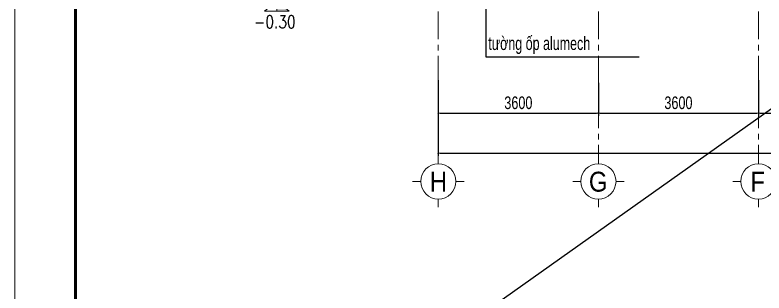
# Model space of a CAD drawing. Header units: millimetres. Extents: x -519517 to -431282, y -372679 to 113618.
# Drawn here: x -490082 to -473236, y -158390 to -152147 of the extents above; entities that cross this region are included whole.
import ezdxf
from ezdxf.enums import TextEntityAlignment as Align

# ---------------------------------------------------------------- set-up
doc = ezdxf.new("R2010")
doc.units = ezdxf.units.MM
doc.header["$LTSCALE"] = 5
for name, pattern in [('CENTER2', [28.575, 19.05, -3.175, 3.175, -3.175]), ('CENTERX2', [4, 2.5, -0.5, 0.5, -0.5]), ('DASHDOT', [1, 0.5, -0.25, 0, -0.25])]:
    doc.linetypes.add(name, pattern=pattern)
doc.layers.get('0').update_dxf_attribs({"linetype": 'CENTER2'})
doc.layers.add('KCS_Plotter', color=11, linetype='Continuous', plot=False)
for name, color, linetype, lineweight in [('Khungten_LCDI', 7, 'Continuous', 25), ('LC Dim', 8, 'Continuous', 18), ('LC ISO', 153, 'Continuous', 13), ('LC Net manh', 9, 'Continuous', 5), ('LC Net thay', 7, 'Continuous', 25), ('LC Net truc', 79, 'DASHDOT', 13), ('LC Text1', 3, 'Continuous', 20), ('LC Text2', 7, 'Continuous', 25), ('ĐT-254-TEXT', 254, 'Continuous', 20)]:
    doc.layers.add(name, color=color, linetype=linetype, lineweight=lineweight)
doc.styles.add('BICO- hoatbif', font='hoatbif.shx', dxfattribs={"width": 0.6})
doc.styles.add('HOATBIF', font='hoatbif.shx', dxfattribs={"width": 0.75})
doc.styles.add('Khungten', font='VHAVAN.TTF', dxfattribs={"width": 0.9, "height": 5000})
doc.styles.add('LC 1', font='VHAVANB.TTF')
doc.styles.add('T1', font='Vnsimli.shx', dxfattribs={"width": 0.8})
doc.styles.add('Title', font='VHBLACK.TTF')
doc.styles.add('ĐT- hoatbif', font='hoatbif.shx', dxfattribs={"width": 0.6})
doc.dimstyles.new('Copy of 1-110', dxfattribs={"dimscale": 110, "dimtxt": 2.5, "dimasz": 0.35, "dimexe": 0.5, "dimexo": 0, "dimgap": 0.8, "dimtad": 1, "dimdec": 0, "dimzin": 0, "dimdsep": 46, "dimtxsty": 'HOATBIF', "dimblk1": 'DOT', "dimblk2": 'DOT', "dimsah": 1, "dimcen": -1, "dimdle": 1, "dimclrd": 256, "dimclre": 256, "dimclrt": 4, "dimadec": 3, "dimazin": 2, "dimtfac": 0.333333, "dimtdec": 0, "dimtix": 1, "dimtmove": 2, "dimatfit": 3, "dimldrblk": 'DOT', "dimfxl": 1, "dimtvp": 0.833333, "dimtolj": 1, "dimtzin": 0, "dimarcsym": 0})
doc.dimstyles.new('TL40', dxfattribs={"dimscale": 40, "dimtxt": 2, "dimasz": 1.2, "dimexe": 1.5, "dimexo": 1.5, "dimgap": 0.9, "dimtad": 1, "dimdec": 0, "dimzin": 12, "dimdsep": 46, "dimtxsty": 'BICO- hoatbif', "dimblk": 'ARCHTICK', "dimcen": 1.8, "dimdle": 1, "dimclrd": 256, "dimclre": 256, "dimclrt": 254, "dimadec": 0, "dimazin": 3, "dimtm": 1e-09, "dimtfac": 1, "dimtdec": 0, "dimtix": 1, "dimtmove": 1, "dimatfit": 3, "dimldrblk": 'DOT', "dimfxl": 1.5, "dimtvp": 0.6, "dimtzin": 4, "dimarcsym": 0})

# ---------------------------------------------------------------- blocks, each defined once
blk = doc.blocks.new('DOT')
at = {"color": 0, "linetype": 'ByBlock'}
blk.add_line((-0.5, 0), (-1, 0), dxfattribs=at)
at = {"color": 0, "linetype": 'ByBlock', "const_width": 0.5}
blk.add_lwpolyline([(-0.25, 0, 1), (0.25, 0, 1)], format="xyb", close=True, dxfattribs=at)
blk = doc.blocks.new('*D698')
at = {"layer": 'Defpoints', "color": 0, "transparency": 16777216}
for p in [(-480561, -153668), (-476961, -153668), (-476961, -154352)]:
    blk.add_point(p, dxfattribs=at)
at = {"layer": 'LC Dim', "lineweight": -2, "transparency": 16777216}
for p, q in [((-480561, -153668), (-480561, -154408)), ((-476961, -153668), (-476961, -154408)), ((-480522, -154352), (-477001, -154352))]:
    blk.add_line(p, q, dxfattribs=at)
at = {"layer": 'LC Dim', "lineweight": -2, "transparency": 16777216, "xscale": 39.62, "yscale": 39.62, "zscale": 39.62, "rotation": 180}
blk.add_blockref('DOT', (-480561, -154352), dxfattribs=at)
at = {"layer": 'LC Dim', "lineweight": -2, "transparency": 16777216, "xscale": 39.62, "yscale": 39.62, "zscale": 39.62}
blk.add_blockref('DOT', (-476961, -154352), dxfattribs=at)
at = {"layer": 'LC Dim', "color": 4, "transparency": 16777216, "insert": (-478761, -154120), "char_height": 283, "attachment_point": 5, "style": 'HOATBIF'}
blk.add_mtext('\\A1;3600', dxfattribs=at)
blk = doc.blocks.new('_Dot')
at = {"color": 0, "linetype": 'ByBlock', "lineweight": -2}
blk.add_line((-0.5, 0), (-1, 0), dxfattribs=at)
at = {"color": 0, "linetype": 'ByBlock', "const_width": 0.5}
blk.add_lwpolyline([(-0.25, 0, 1), (0.25, 0, 1)], format="xyb", close=True, dxfattribs=at)
blk = doc.blocks.new('*D699')
at = {"layer": 'Defpoints', "color": 0, "transparency": 16777216}
for p in [(-473361, -153613), (-476961, -153668), (-473361, -154352)]:
    blk.add_point(p, dxfattribs=at)
at = {"layer": 'LC Dim', "lineweight": -2, "transparency": 16777216}
for p, q in [((-473361, -153613), (-473361, -154408)), ((-476961, -153668), (-476961, -154408)), ((-476922, -154352), (-473401, -154352))]:
    blk.add_line(p, q, dxfattribs=at)
at = {"layer": 'LC Dim', "lineweight": -2, "transparency": 16777216, "xscale": 39.62, "yscale": 39.62, "zscale": 39.62, "rotation": 180}
blk.add_blockref('DOT', (-476961, -154352), dxfattribs=at)
at = {"layer": 'LC Dim', "lineweight": -2, "transparency": 16777216, "xscale": 39.62, "yscale": 39.62, "zscale": 39.62}
blk.add_blockref('DOT', (-473361, -154352), dxfattribs=at)
at = {"layer": 'LC Dim', "color": 4, "transparency": 16777216, "insert": (-475161, -154120), "char_height": 283, "attachment_point": 5, "style": 'HOATBIF'}
blk.add_mtext('\\A1;3600', dxfattribs=at)
blk = doc.blocks.new('*D700')
at = {"layer": 'Defpoints', "color": 0, "transparency": 16777216}
for p in [(-473361, -153613), (-470011, -153613), (-470011, -154352)]:
    blk.add_point(p, dxfattribs=at)
at = {"layer": 'LC Dim', "lineweight": -2, "transparency": 16777216}
for p, q in [((-473361, -153613), (-473361, -154408)), ((-470011, -153613), (-470011, -154408)), ((-473322, -154352), (-470051, -154352))]:
    blk.add_line(p, q, dxfattribs=at)
at = {"layer": 'LC Dim', "lineweight": -2, "transparency": 16777216, "xscale": 39.62, "yscale": 39.62, "zscale": 39.62, "rotation": 180}
blk.add_blockref('DOT', (-473361, -154352), dxfattribs=at)
at = {"layer": 'LC Dim', "lineweight": -2, "transparency": 16777216, "xscale": 39.62, "yscale": 39.62, "zscale": 39.62}
blk.add_blockref('DOT', (-470011, -154352), dxfattribs=at)
at = {"layer": 'LC Dim', "color": 4, "transparency": 16777216, "insert": (-471686, -154120), "char_height": 283, "attachment_point": 5, "style": 'HOATBIF'}
blk.add_mtext('\\A1;3350', dxfattribs=at)
blk = doc.blocks.new('*D705')
at = {"layer": 'Defpoints', "color": 0, "transparency": 16777216}
for p in [(-480561, -153613), (-456211, -153613), (-456211, -155252)]:
    blk.add_point(p, dxfattribs=at)
at = {"layer": 'LC Dim', "lineweight": -2, "transparency": 16777216}
for p, q in [((-480561, -153613), (-480561, -155308)), ((-456211, -153613), (-456211, -155308)), ((-480522, -155252), (-456251, -155252))]:
    blk.add_line(p, q, dxfattribs=at)
at = {"layer": 'LC Dim', "lineweight": -2, "transparency": 16777216, "xscale": 39.62, "yscale": 39.62, "zscale": 39.62, "rotation": 180}
blk.add_blockref('DOT', (-480561, -155252), dxfattribs=at)
at = {"layer": 'LC Dim', "lineweight": -2, "transparency": 16777216, "xscale": 39.62, "yscale": 39.62, "zscale": 39.62}
blk.add_blockref('DOT', (-456211, -155252), dxfattribs=at)
at = {"layer": 'LC Dim', "color": 4, "transparency": 16777216, "insert": (-468386, -155020), "char_height": 283, "attachment_point": 5, "style": 'HOATBIF'}
blk.add_mtext('\\A1;24350', dxfattribs=at)
blk = doc.blocks.new('_ArchTick')
at = {"color": 0, "linetype": 'ByBlock', "const_width": 0.15}
blk.add_lwpolyline([(-0.5, -0.5), (0.5, 0.5)], dxfattribs=at)
blk = doc.blocks.new('lcdi fix')
at = {"layer": 'Defpoints', "lineweight": 0}
blk.add_lwpolyline([(-1200, -14850), (-1200, 14850), (40800, 14850), (40800, -14850)], close=True, dxfattribs=at)
at = {"layer": 'Khungten_LCDI', "color": 5, "lineweight": 60}
blk.add_lwpolyline([(0, -14650), (0, 14650), (40600, 14650), (40600, -14650)], close=True, dxfattribs=at)
at = {"color": 7, "style": 'Khungten', "width": 0.8}
for tag, p in [('REVISION', (39499, -10746)), ('NGAYHT', (39546, -11609))]:
    blk.add_attdef(tag, text='', height=200, dxfattribs=at).set_placement(p, align=Align.CENTER)
at = {"layer": 'LC Text1', "style": 'Title', "width": 3.882085}
for tag, p, p2 in [('TENBANVE1', (36913, -8886), (40339, -8886)), ('TENBANVE2', (36913, -9562), (40339, -9562))]:
    blk.add_attdef(tag, text='', height=250, dxfattribs=at).set_placement(p, p2, align=Align.FIT)
at = {"layer": 'LC Text1', "style": 'Title', "width": 0.7}
blk.add_attdef('SOBANVE', text='', height=250, dxfattribs=at).set_placement((39562, -13896), align=Align.CENTER)
blk = doc.blocks.new('Caodo1')
at = {"layer": 'LC Text1'}
blk.add_hatch(color=256, dxfattribs=at).paths.add_polyline_path([(0, 200), (0, 0), (243, 200)])
for p, q in [((0, 0), (0, 200)), ((324, 0), (-324, 0))]:
    blk.add_line(p, q, dxfattribs=at)
blk.add_lwpolyline([(-243, 200), (243, 200), (0, 0), (0, 0)], close=True, dxfattribs=at)
at = {"layer": 'LC Text1', "style": 'T1', "width": 0.8}
blk.add_attdef('%%P0,00', text='', height=250, dxfattribs=at).set_placement((-39, 460), align=Align.MIDDLE_CENTER)
blk = doc.blocks.new('TTRUC')
at = {"layer": 'LC ISO'}
for p, q in [((0, 6.95), (0, 10.13)), ((-6.95, 0), (-10.13, 0)), ((6.95, 0), (10.13, 0)), ((0, -6.95), (0, -10.13))]:
    blk.add_line(p, q, dxfattribs=at)
at = {"layer": 'LC Net manh'}
blk.add_circle((0, 0), 6.95, dxfattribs=at)

msp = doc.modelspace()

# ---------------------------------------------------------------- linework, layer by layer
at = {"layer": 'KCS_Plotter'}
msp.add_line((-490081.8, -166278.6), (-442524, -132648.4), dxfattribs=at)
at = {"layer": 'LC Net truc', "linetype": 'CENTERX2', "ltscale": 50}
for p, q in [((-480561.1, -139065.9), (-480561.1, -155397)), ((-476961.1, -139065.9), (-476961.1, -155397)), ((-473361.1, -139065.9), (-473361.1, -155397))]:
    msp.add_line(p, q, dxfattribs=at)

# ---------------------------------------------------------------- block references
at = {"layer": 'LC ISO', "xscale": -57.06055479064256, "yscale": 57.06055479064256, "zscale": 57.06055479064256}
for p in [(-480561.1, -155884.2), (-476961.1, -155884.2), (-473361.1, -155884.2)]:
    msp.add_blockref('TTRUC', p, dxfattribs=at)
at = {"layer": 'LC Net thay', "xscale": 1.132328886071915, "yscale": 1.132328886071915, "zscale": 1.132328886071915}
msp.add_blockref('lcdi fix', (-488723, -149463.5), dxfattribs=at)
at = {"layer": 'LC Text1'}
ref = msp.add_blockref('Caodo1', (-484192.4, -151833.4), dxfattribs=dict(at, xscale=-1.132328886071711, yscale=1.132328886071711, zscale=1.132328886071711, rotation=180))
ref.add_attrib('%%P0,00', '-0.30', dxfattribs={"layer": 'LC Text2', "height": 283.08, "style": 'T1', "width": 0.8}).set_placement((-484236.6, -152299.8), align=Align.MIDDLE_CENTER)

# ---------------------------------------------------------------- texts
at = {"layer": 'LC Text1', "ltscale": 0.2, "style": 'LC 1', "width": 0.9}
for s, p in [('h', (-480557.7, -156247.7)), ('g', (-476965.4, -156247.7)), ('f', (-473378.4, -156247.7))]:
    msp.add_text(s, height=446.8, dxfattribs=at).set_placement(p, align=Align.BOTTOM_CENTER)
at = {"layer": 'ĐT-254-TEXT', "ltscale": 100, "style": 'ĐT- hoatbif', "width": 0.7}
msp.add_text('t\xadêng èp alumech', height=300, dxfattribs=at).set_placement((-479436.9, -152933.4))

# ---------------------------------------------------------------- dimensions: what is measured, and where the dimension line sits
at = {"layer": 'LC Dim'}
for base, p1, p2, picture, middle in [((-456211.1, -155251.9), (-480561.1, -153613.3), (-456211.1, -153613.3), '*D705', (-468386.1, -155019.8)), ((-473361.1, -154351.9), (-476961.1, -153668.4), (-473361.1, -153613.3), '*D699', (-475161.1, -154119.8)), ((-470011.1, -154351.9), (-473361.1, -153613.3), (-470011.1, -153613.3), '*D700', (-471686.1, -154119.8)), ((-476961.1, -154351.9), (-480561.1, -153668.4), (-476961.1, -153668.4), '*D698', (-478761.1, -154119.8))]:
    dim = msp.add_linear_dim(base=base, p1=p1, p2=p2, dimstyle='Copy of 1-110', override={"dimscale": 113.2}, dxfattribs=at)
    dim.commit()
    dim.dimension.update_dxf_attribs({"geometry": picture, "text_midpoint": middle})

# ---------------------------------------------------------------- leaders
at = {"layer": 'LC ISO'}
msp.add_leader([(-479491.2, -149298.4), (-479491.2, -153090), (-476045.6, -153090)], dimstyle='TL40', override={"dimasz": 4, "dimtad": 0}, dxfattribs=at)

doc.saveas('drawing.dxf')
